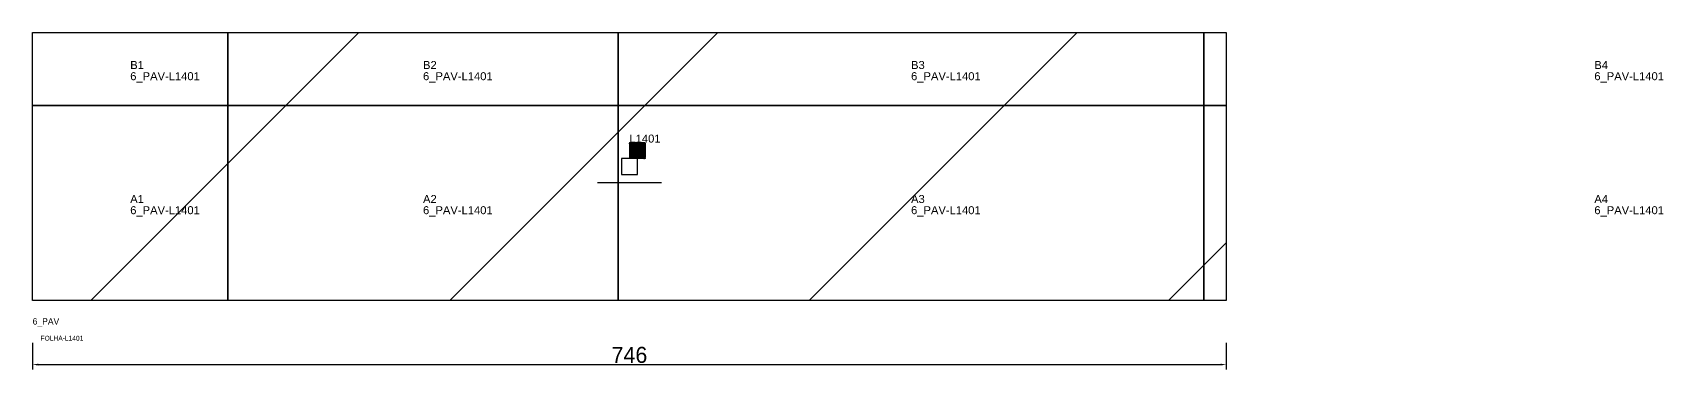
# Model space of a CAD drawing. Header units: metres. Extents: x 222 to 2461, y -9 to 202.
# Drawn here: x 222 to 1241, y -9 to 202 of the extents above; entities that cross this region are included whole.
import ezdxf

# ---------------------------------------------------------------- set-up
doc = ezdxf.new("R2010")
doc.units = ezdxf.units.M
for name, color, linetype in [('3', 3, 'CONTINUOUS'), ('AUX00', 7, 'CONTINUOUS'), ('COTA', 241, 'CONTINUOUS'), ('FOLHA', 255, 'CONTINUOUS'), ('Hachura', 251, 'CONTINUOUS'), ('NOMENCLATURA', 7, 'CONTINUOUS'), ('Nível', 160, 'CONTINUOUS'), ('Painéis', 200, 'CONTINUOUS'), ('Pilares', 5, 'CONTINUOUS'), ('REAPROVEITAMENTO', 251, 'CONTINUOUS'), ('SARR_2.2x7', 40, 'CONTINUOUS')]:
    doc.layers.add(name, color=color, linetype=linetype)
doc.styles.add('ARIAL', font='Arial.ttf')
doc.styles.add('STR_STANDARD', font='arial.ttf')
doc.dimstyles.new('EZ DXF', dxfattribs={"dimtxt": 10, "dimasz": 3.5, "dimexe": 3, "dimexo": 1.5, "dimgap": 1, "dimtad": 1, "dimdec": 1, "dimdsep": 46, "dimcen": 2.5, "dimazin": 3, "dimtfac": 1, "dimtmove": 0, "dimatfit": 3})

msp = doc.modelspace()

# ---------------------------------------------------------------- hatches: boundary and pattern name
at = {"layer": 'Hachura'}
h = msp.add_hatch(dxfattribs=at)
h.set_pattern_fill('ANSI31', scale=50)
h.paths.add_polyline_path([(222.2, 34), (222.2, 201.5), (968.2, 201.5), (968.2, 34), (933.2, 34), (260.2, 34)])
h = msp.add_hatch(dxfattribs=at)
h.set_pattern_fill('ANSI31', scale=50)
h.paths.add_polyline_path([(222.2, 34), (222.2, 201.5), (968.2, 201.5), (968.2, 34), (933.2, 34), (260.2, 34)])
at = {"layer": 'Reaproveitamento'}
h = msp.add_hatch(dxfattribs=at)
h.set_pattern_fill('SOLID')
h.paths.add_polyline_path([(595.2, 122.75), (605.2, 122.75), (605.2, 132.75), (595.2, 132.75)])
h = msp.add_hatch(dxfattribs=at)
h.set_pattern_fill('SOLID')
h.paths.add_polyline_path([(595.2, 122.75), (605.2, 122.75), (605.2, 132.75), (595.2, 132.75)])

# ---------------------------------------------------------------- linework, layer by layer
at = {"layer": '3'}
for points in [[(344.2, 34), (344.2, 201.5)], [(344.2, 34), (344.2, 201.5)], [(588.2, 34), (588.2, 201.5)], [(588.2, 34), (588.2, 201.5)], [(954.2, 34), (954.2, 201.5)], [(954.2, 34), (954.2, 201.5)], [(222.2, 156), (968.2, 156)], [(222.2, 156), (968.2, 156)]]:
    msp.add_lwpolyline(points, close=True, dxfattribs=at)
at = {"layer": 'Painéis', "color": 200}
for p, q in [((222.2, 34), (222.2, 201.5)), ((222.2, 201.5), (968.2, 201.5)), ((222.2, 34), (222.2, 201.5)), ((222.2, 201.5), (968.2, 201.5)), ((968.2, 201.5), (968.2, 34)), ((968.2, 201.5), (968.2, 34)), ((260.2, 34), (222.2, 34)), ((260.2, 34), (222.2, 34)), ((933.2, 34), (260.2, 34)), ((933.2, 34), (260.2, 34)), ((968.2, 34), (933.2, 34)), ((968.2, 34), (933.2, 34))]:
    msp.add_line(p, q, dxfattribs=at)
at = {"layer": 'Pilares'}
msp.add_lwpolyline([(590.2, 112.75), (600.2, 112.75), (600.2, 122.75), (590.2, 122.75)], close=True, dxfattribs=at)
msp.add_lwpolyline([(590.2, 112.75), (600.2, 112.75), (600.2, 122.75), (590.2, 122.75)], close=True, dxfattribs=at)
at = {"layer": 'SARR_2.2x7'}
msp.add_line((575.2, 107.75), (615.2, 107.75), dxfattribs=at)
msp.add_line((575.2, 107.75), (615.2, 107.75), dxfattribs=at)

# ---------------------------------------------------------------- texts
at = {"layer": '3', "style": 'STR_STANDARD'}
for s, p in [('B1', (283.2, 178.75)), ('B1', (283.2, 178.75)), ('B2', (466.2, 178.75)), ('B2', (466.2, 178.75)), ('B3', (771.2, 178.75)), ('B3', (771.2, 178.75)), ('B4', (1198.2, 178.75)), ('B4', (1198.2, 178.75)), ('A1', (283.2, 95)), ('A1', (283.2, 95)), ('A2', (466.2, 95)), ('A2', (466.2, 95)), ('A3', (771.2, 95)), ('A3', (771.2, 95)), ('A4', (1198.2, 95)), ('A4', (1198.2, 95))]:
    msp.add_text(s, height=5, dxfattribs=at).set_placement(p)
at = {"layer": 'AUX00', "style": 'STR_STANDARD'}
for p in [(283.2, 171.75), (283.2, 171.75), (466.2, 171.75), (466.2, 171.75), (771.2, 171.75), (771.2, 171.75), (1198.2, 171.75), (1198.2, 171.75), (283.2, 88), (283.2, 88), (466.2, 88), (466.2, 88), (771.2, 88), (771.2, 88), (1198.2, 88), (1198.2, 88)]:
    msp.add_text('6_PAV-L1401', height=5, dxfattribs=at).set_placement(p)
at = {"layer": 'FOLHA'}
msp.add_text('FOLHA-L1401', height=3, dxfattribs=at).set_placement((227.2, 9))
msp.add_text('FOLHA-L1401', height=3, dxfattribs=at).set_placement((227.2, 9))
at = {"layer": 'NOMENCLATURA', "insert": (595.2, 137.75), "char_height": 5, "attachment_point": 1, "style": 'ARIAL'}
msp.add_mtext('L1401', dxfattribs=at)
msp.add_mtext('L1401', dxfattribs=at)
at = {"layer": 'Nível'}
msp.add_text('6_PAV', height=4, dxfattribs=at).set_placement((222.2, 19))
msp.add_text('6_PAV', height=4, dxfattribs=at).set_placement((222.2, 19))

# ---------------------------------------------------------------- dimensions: what is measured, and where the dimension line sits
at = {"layer": 'COTA'}
msp.add_linear_dim(base=(222.2, -6), p1=(222.2, 9), p2=(968.2, 9), dimstyle='EZ DXF', dxfattribs=at).render()
msp.add_linear_dim(base=(222.2, -6), p1=(222.2, 9), p2=(968.2, 9), dimstyle='EZ DXF', dxfattribs=at).render()

doc.saveas('drawing.dxf')
